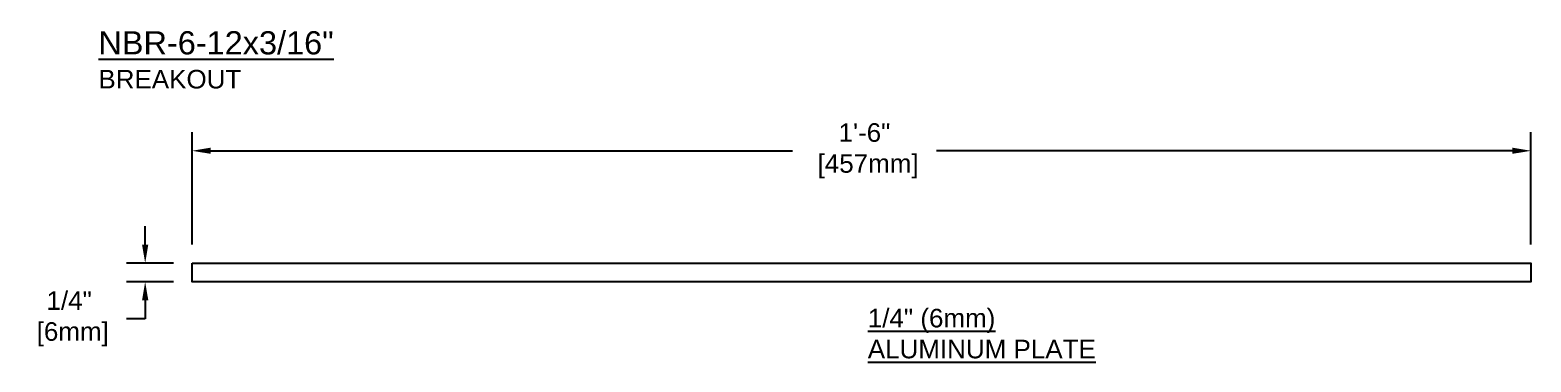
# Model space of a CAD drawing. Header units: inches. Extents: x -2.1 to 58.2, y -1.5 to 11.6.
# Drawn here: x 38.03 to 58.21, y 4.49 to 8.96 of the extents above; entities that cross this region are included whole.
import ezdxf

# ---------------------------------------------------------------- set-up
doc = ezdxf.new("R2010")
doc.units = ezdxf.units.IN
doc.header["$MEASUREMENT"] = 0
for name, color, linetype in [('Dimensions', 3, 'Continuous'), ('Metals', 7, 'Continuous'), ('Text', 2, 'Continuous')]:
    doc.layers.add(name, color=color, linetype=linetype)
doc.styles.add('ARIAL', font='arial.ttf')
doc.dimstyles.new('Arial', dxfattribs={"dimscale": 2, "dimtxt": 0.125, "dimasz": 0.125, "dimexe": 0.125, "dimexo": 0.125, "dimgap": 0.125, "dimtad": 0, "dimtih": 1, "dimtoh": 1, "dimdec": 4, "dimzin": 0, "dimdsep": 46, "dimlunit": 4, "dimtxsty": 'ARIAL', "dimcen": 0.125, "dimadec": 0, "dimazin": 0, "dimtfac": 1, "dimtdec": 4, "dimtofl": 0, "dimtmove": 0, "dimatfit": 3, "dimfxl": 0, "dimfrac": 2, "dimtolj": 1, "dimtzin": 0, "dimarcsym": 0})

# ---------------------------------------------------------------- blocks, each defined once
blk = doc.blocks.new('*D22')
at = {"layer": 'Defpoints', "color": 0}
for p in [(58.206, 7.33), (40.206, 5.817), (58.206, 5.817)]:
    blk.add_point(p, dxfattribs=at)
at = {"layer": 'Dimensions', "color": 0, "lineweight": -2}
for p, q in [((40.206, 6.067), (40.206, 7.58)), ((58.206, 6.067), (58.206, 7.58)), ((40.456, 7.33), (48.28, 7.33)), ((57.956, 7.33), (50.213, 7.33))]:
    blk.add_line(p, q, dxfattribs=at)
at = {"layer": 'Dimensions', "color": 0}
for points in [[(40.456, 7.372), (40.456, 7.289), (40.206, 7.33)], [(57.956, 7.372), (57.956, 7.289), (58.206, 7.33)]]:
    blk.add_solid(points, dxfattribs=at)
at = {"layer": 'Dimensions', "color": 0, "insert": (49.246, 7.33), "char_height": 0.25, "attachment_point": 5, "style": 'ARIAL'}
blk.add_mtext('\\A1;1\'-6"\\P [457mm]', dxfattribs=at)
blk = doc.blocks.new('*D23')
at = {"layer": 'Defpoints', "color": 0}
for p in [(40.206, 5.817), (39.576, 5.567), (40.206, 5.567)]:
    blk.add_point(p, dxfattribs=at)
at = {"layer": 'Dimensions', "color": 0, "lineweight": -2}
for p, q in [((39.576, 6.067), (39.576, 6.317)), ((39.956, 5.817), (39.326, 5.817)), ((39.956, 5.567), (39.326, 5.567)), ((39.576, 5.317), (39.576, 5.067)), ((39.576, 5.067), (39.326, 5.067))]:
    blk.add_line(p, q, dxfattribs=at)
at = {"layer": 'Dimensions', "color": 0}
for points in [[(39.534, 6.067), (39.618, 6.067), (39.576, 5.817)], [(39.534, 5.317), (39.618, 5.317), (39.576, 5.567)]]:
    blk.add_solid(points, dxfattribs=at)
at = {"layer": 'Dimensions', "color": 0, "insert": (38.554, 5.067), "char_height": 0.25, "attachment_point": 5, "style": 'ARIAL'}
blk.add_mtext('\\A1;1/4"\\P [6mm]', dxfattribs=at)

msp = doc.modelspace()

# ---------------------------------------------------------------- linework, layer by layer
at = {"layer": 'Metals'}
msp.add_lwpolyline([(40.20595, 5.81689), (58.20595, 5.81689), (58.20595, 5.56689), (40.20595, 5.56689)], close=True, dxfattribs=at)

# ---------------------------------------------------------------- texts
at = {"layer": 'Text', "insert": (38.94707, 8.94061), "char_height": 0.1875, "width": 7.5157046, "attachment_point": 1, "style": 'ARIAL'}
msp.add_mtext('{\\H1.6667x;\\LNBR-6-12x3/16"\\P\\H0.8x;\\lBREAKOUT}', dxfattribs=at)
at = {"layer": 'Text', "insert": (49.29044, 4.86668), "char_height": 0.25, "attachment_point": 4, "style": 'ARIAL'}
msp.add_mtext('{\\L1/4" (6mm)\\PALUMINUM PLATE}', dxfattribs=at)

# ---------------------------------------------------------------- dimensions: what is measured, and where the dimension line sits
at = {"layer": 'Dimensions'}
dim = msp.add_linear_dim(base=(58.20595, 7.3303), p1=(40.20595, 5.81689), p2=(58.20595, 5.81689), dimstyle='Arial', override={"dimpost": '\\X'}, dxfattribs=at)
dim.commit()
dim.dimension.update_dxf_attribs({"geometry": '*D22', "text_midpoint": (49.24611, 7.3303), "dimtype": 160})
dim = msp.add_linear_dim(base=(39.57592, 5.56689), p1=(40.20595, 5.81689), p2=(40.20595, 5.56689), angle=90, dimstyle='Arial', override={"dimpost": '\\X'}, dxfattribs=at)
dim.commit()
dim.dimension.update_dxf_attribs({"geometry": '*D23', "text_midpoint": (38.55366, 5.06689), "dimtype": 160})

doc.saveas('drawing.dxf')
